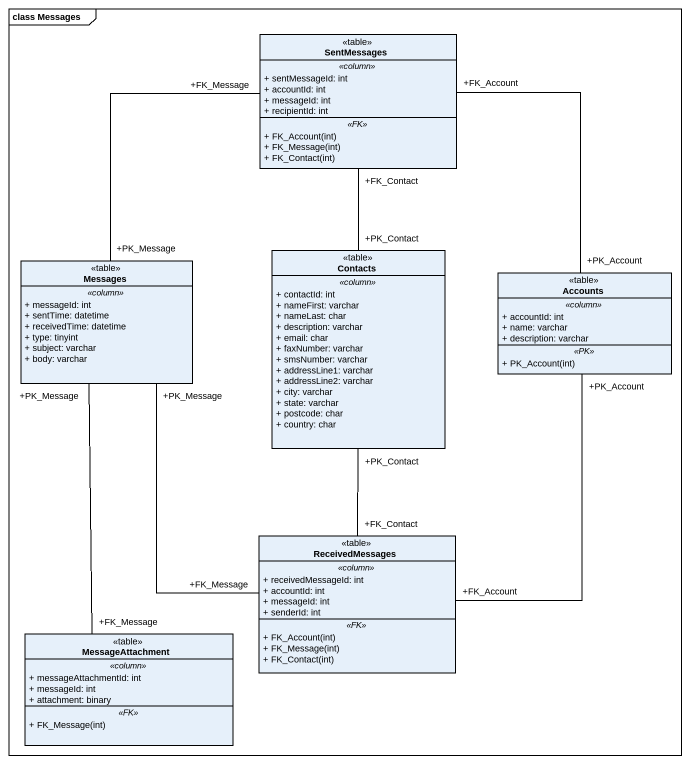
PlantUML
@startuml
mainframe class Messages
hide circle
hide empty members
skinparam classAttributeIconSize 0
class SentMessages <<table>> {
  .. <<column>> ..
  + sentMessageId: int
  + accountId: int
  + messageId: int
  + recipientId: int
  .. <<FK>> ..
  + FK_Account(int)
  + FK_Message(int)
  + FK_Contact(int)
}
class Messages <<table>> {
  .. <<column>> ..
  + messageId: int
  + sentTime: datetime
  + receivedTime: datetime
  + type: tinyint
  + subject: varchar
  + body: varchar
}
class Contacts <<table>> {
  .. <<column>> ..
  + contactId: int
  + nameFirst: varchar
  + nameLast: char
  + description: varchar
  + email: char
  + faxNumber: varchar
  + smsNumber: varchar
  + addressLine1: varchar
  + addressLine2: varchar
  + city: varchar
  + state: varchar
  + postcode: char
  + country: char
}
class Accounts <<table>> {
  .. <<column>> ..
  + accountId: int
  + name: varchar
  + description: varchar
  .. <<PK>> ..
  + PK_Account(int)
}
class ReceivedMessages <<table>> {
  .. <<column>> ..
  + receivedMessageId: int
  + accountId: int
  + messageId: int
  + senderId: int
  .. <<FK>> ..
  + FK_Account(int)
  + FK_Message(int)
  + FK_Contact(int)
}
class MessageAttachment <<table>> {
  .. <<column>> ..
  + messageAttachmentId: int
  + messageId: int
  + attachment: binary
  .. <<FK>> ..
  + FK_Message(int)
}
SentMessages "+FK_Message" -- "+PK_Message" Messages
SentMessages "+FK_Contact" -- "+PK_Contact" Contacts
SentMessages "+FK_Account" -- "+PK_Account" Accounts
ReceivedMessages "+FK_Message" -up- "+PK_Message" Messages
ReceivedMessages "+FK_Contact" -up- "+PK_Contact" Contacts
ReceivedMessages "+FK_Account" -up- "+PK_Account" Accounts
MessageAttachment "+FK_Message" -up- "+PK_Message" Messages
@enduml
